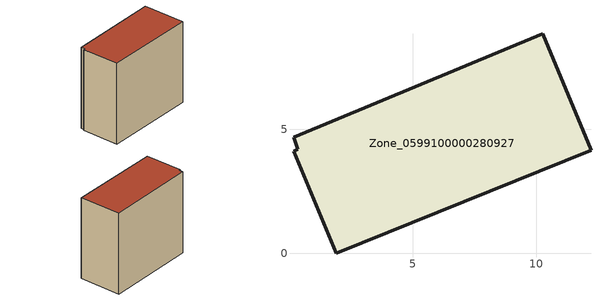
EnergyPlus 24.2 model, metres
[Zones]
Zone_0599100000280927
 floor ground (C_G): 1.92,0 0.2,4.12 0.37,4.2 0.19,4.68 10.25,8.86 12.2,4.15 z0.06
 wall outside (C_F): 1.92,0 12.2,4.15 10.25,8.86 0.19,4.68 0.37,4.2 0.2,4.12 1.92,0 z0.06:10.08
 roof outside (C_R): 0.2,4.12 1.92,0 12.2,4.15 10.25,8.86 0.19,4.68 0.37,4.2 z10.08
[BUILDING]
Pand.0599100000280927: North Axis=0; Terrain=City; Loads Convergence Tolerance Value=0.04; Temperature Convergence Tolerance Value=0.4; Solar Distribution=FullExterior; Maximum Number of Warmup Days=25; Minimum Number of Warmup Days=1
[Site:Location]
Rotterdam.The.Hague.AP_ZH_NLD Design_Conditions: Latitude=51.96; Longitude=4.45; Time Zone=1; Elevation=-4.5
[SITE:GROUNDTEMPERATURE:BUILDINGSURFACE]
18, 18, 18, 18, 18, 18, 18, 18, 18, 18, 18, 18
[MATERIAL] Thermal Absorptance=0.9; Solar Absorptance=0.7; Visible Absorptance=0.7
Name | Roughness | Thickness | Conductivity | Density | Specific Heat
G.TI.1946 | MediumSmooth | 0.15 | 1 | 540 | 1210
F.TI.1946 | Rough | 0.3 | 0.857143 | 1920 | 840
R.TI.1946 | MediumRough | 0.2 | 0.1 | 1500 | 1000
[CONSTRUCTION]
C_G: G.TI.1946
C_F: F.TI.1946
C_R: R.TI.1946
[ZONE]
Zone_0599100000280927: Type=1; Multiplier=1; Ceiling Height=Autocalculate; Volume=Autocalculate; Floor Area=autocalculate; Part of Total Floor Area=Yes
[ZONEINFILTRATION:DESIGNFLOWRATE]
Infil_Zone_0599100000280927: Zone or ZoneList or Space or SpaceList=Zone_0599100000280927; Schedule=AlwaysOn; Design Flow Rate Calculation Method=Flow/Area; Flow Rate per Floor Area=0.003; Constant Term Coefficient=1; Temperature Term Coefficient=0; Velocity Term Coefficient=0; Velocity Squared Term Coefficient=0
[HVACTEMPLATE:ZONE:IDEALLOADSAIRSYSTEM]
Zone_0599100000280927: Maximum Heating Supply Air Temperature=50; Minimum Cooling Supply Air Temperature=13; Maximum Heating Supply Air Humidity Ratio=0.0156; Minimum Cooling Supply Air Humidity Ratio=0.0077; Heating Limit=NoLimit; Cooling Limit=NoLimit; Dehumidification Control Type=ConstantSensibleHeatRatio; Cooling Sensible Heat Ratio=0.7; Dehumidification Setpoint=60; Humidification Control Type=None; Humidification Setpoint=30; Outdoor Air Method=None; Outdoor Air Flow Rate per Person=0.00944; Outdoor Air Flow Rate per Zone Floor Area=0; Outdoor Air Flow Rate per Zone=0; Demand Controlled Ventilation Type=None; Outdoor Air Economizer Type=NoEconomizer; Heat Recovery Type=None; Sensible Heat Recovery Effectiveness=0.7; Latent Heat Recovery Effectiveness=0.65
[ZONECONTROL:THERMOSTAT]
ThermostatControl_Zone_0599100000280927: Zone or ZoneList=Zone_0599100000280927; Control Type Schedule=DualSetpointControlType; Control 1=Thermostat_Zone_0599100000280927; Temperature Difference Between Cutout And Setpoint=0
[THERMOSTATSETPOINT:DUALSETPOINT]
Thermostat_Zone_0599100000280927: Heating Setpoint Temperature Schedule=HeatingSetpoint_Zone_0599100000280927; Cooling Setpoint Temperature Schedule=CoolingSetpoint_Zone_0599100000280927
[SCHEDULE:COMPACT]
HeatingSetpoint_Zone_0599100000280927: Through: 12/31, For: AllDays, Until: 24:00, 21
CoolingSetpoint_Zone_0599100000280927: Through: 12/31, For: AllDays, Until: 24:00, 24
DualSetpointControlType: Through: 12/31, For: AllDays, Until: 24:00, 4
AlwaysOn: Through: 12/31, For: AllDays, Until: 24:00, 1
